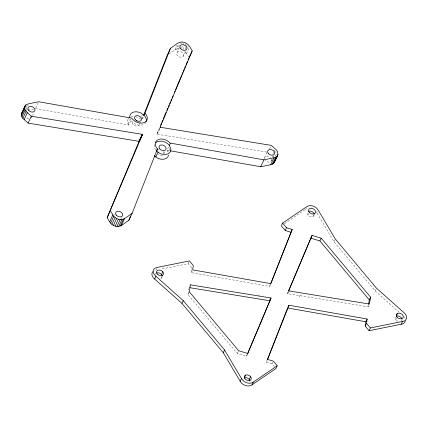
<?xml version="1.0" encoding="UTF-8"?>
<svg xmlns="http://www.w3.org/2000/svg" width="428" height="428" viewBox="0 0 428 428"><rect width="100%" height="100%" fill="white"/><g stroke="black" fill="none" stroke-linecap="round" stroke-linejoin="round"><path stroke-width="0.32" stroke-dasharray="2.14 1.6" d="M247.534 354.031L246.501 356.24L237.337 353.485L187.962 294.491L188.844 288.836M270.362 284.754L269.592 286.407L191.375 272.62L192.044 268.319L188.176 263.691L161.179 269.121M288.285 291.554L287.509 293.399L287.755 293.688L368.203 306.822L368.497 304.939M142.224 118.85L143.198 116.373M269.592 286.407L270.314 284.561M274.369 366.684L272.042 363.907L266.339 362.195L267.061 360.349M266.767 152.068L157.22 134.183L156.98 133.894L159.558 127.753M246.501 356.24L247.277 354.4M25.573 107.599L26.375 105.877M26.044 109.504L28.189 104.908M26.809 110.408L27.349 109.258M35.743 108.075L38.156 102.902M32.319 116.116L31.512 117.839A3.708 2.632 25 0 0 31.742 117.192M32.587 115.539L33.924 112.666M128.052 119.3L128.614 118.091M127.999 123.858L130.251 119.032L131.508 121.14A8.726 6.19 25 0 0 139.244 125.153C141.673 125.351 144.413 124.682 145.782 122.499M35.476 108.648L128.662 125.072L131.396 119.209M141.438 116.443L142.567 114.03M139.646 123.81L140.486 122.001M142.305 118.882L143.428 116.469M168.878 54.04L174.71 50.071L176.85 45.47M174.71 50.071L175.956 49.327L178.369 44.159M175.956 49.327L177.497 48.936L180.445 42.613M176.93 52.714L179.605 46.962M181.638 43.742L182.173 42.597M181.552 48.123L183.698 43.522M183.024 49.402L184.634 45.957M184.901 45.379L185.704 43.656M185.126 49.263L185.934 47.535M186.201 46.962L187.271 44.662M183.505 56.122A3.708 2.632 25 0 0 179.707 51.585A3.708 2.632 25 0 0 177.438 55.544A3.708 2.632 25 0 0 183.505 56.122L186.185 50.376M188.684 57.256L185.608 52.227L186.148 51.076M187.753 47.631L188.288 46.481M186.528 53.618L189.208 47.872M114.554 215.247L115.357 213.524M156.98 133.894L159.66 128.149M157.22 134.183L159.901 128.437M121.129 218.66L121.67 217.51M163.881 153.711L165.005 151.293M169.788 148.441L168.102 152.058L167.032 150.233L168.723 146.617M156.809 268.5L156.038 270.159A7.196 5.109 25 0 0 154.497 270.55M160.949 278.259L161.72 276.606M188.176 263.691L188.946 262.038M191.375 272.62L192.145 270.967M187.962 294.491L188.732 292.832M264.67 157.552L267.083 152.379M269.694 148.837L270.764 146.536M272.871 154.101L273.674 152.379M273.941 151.801L274.744 150.078M271.245 160.965L273.925 155.22M275.493 152.47L276.033 151.319M275.343 156.161L276.948 152.71M258.448 296.235L259.224 294.582M237.337 353.485L238.369 351.281M284.588 223.646L305.239 209.576L305.752 208.468M307.967 215.049L308.743 213.395M312.943 216.541L313.713 214.888M399.115 312.237L375.265 291.008L333.974 241.676L317.057 213.123L317.833 211.469M287.509 293.399L288.279 291.741M287.755 293.688L288.782 291.479M266.339 362.195L267.109 360.542M299.311 297.064L300.595 294.304M272.042 363.907L272.818 362.254M333.974 241.676L335.001 239.466M375.265 291.008L376.035 289.355M368.203 306.822L368.979 305.169M395.713 319.893L396.483 318.234M28.002 110.151L33.609 109.022M177.497 48.936L179.225 48.915M167.032 150.233L169.654 150.699M140.769 119.15L138.875 117.93A8.726 6.19 25 0 0 135.676 116.801M184.752 51.397L185.608 52.227M272.497 156.241L273.353 157.065M128.662 125.072L127.549 122.526A8.726 6.19 25 0 1 128.705 118.422M28.735 118.968A3.708 2.632 25 0 1 26.108 117.903M271.459 159.591A3.708 2.632 25 0 1 269.356 162.084A3.708 2.632 25 0 1 265.178 160.388M264.456 158.922A3.708 2.632 25 0 1 266.558 156.434A3.708 2.632 25 0 1 270.737 158.13M155.701 150.025A8.726 6.19 25 0 1 154.583 144.247M130.631 117.144A8.726 6.19 25 0 1 133.525 116.598M139.309 124.366A3.708 2.632 25 0 1 134.483 125.602A3.708 2.632 25 0 1 132.953 121.071M162.501 155.225A3.708 2.632 25 0 1 158.194 154.374M157.472 150.367A3.708 2.632 25 0 1 158.911 149.784M163.089 151.48A3.708 2.632 25 0 1 163.822 153.663M305.239 209.576A7.196 5.109 25 0 1 308.032 208.441M316.142 211.732A7.196 5.109 25 0 1 317.057 213.123M402.004 319.818A3.708 2.632 25 0 1 401.325 321M398.077 321.412A3.708 2.632 25 0 1 395.199 317.057M314.264 214.979A3.708 2.632 25 0 1 309.877 216.413A3.708 2.632 25 0 1 307.459 212.213M162.271 276.691A3.708 2.632 25 0 1 160.158 278.462M155.241 274.583A3.708 2.632 25 0 1 155.915 273.401M242.981 379.422A3.708 2.632 25 0 1 243.211 378.775M250.011 381.535A3.708 2.632 25 0 1 249.786 382.183M403.882 316.57A7.196 5.109 25 0 1 405.177 318.93"/><path stroke-width="0.64" d="M405.316 320.813A7.196 5.109 25 0 1 401.207 324.242L369.07 330.705L365.202 326.083L365.87 321.776L367.16 319.02L288.943 305.234L287.91 307.443M368.599 304.308L369.284 299.91L370.568 297.155L321.193 238.155L312.028 235.4L288.798 290.328M365.202 326.083L366.486 323.322L367.16 319.02M370.568 297.155L369.492 304.062L288.697 290.874L312.028 235.4M277.558 155.674L275.434 157.451L263.921 159.847L170.06 143.054A8.726 6.19 25 0 0 158.365 139.544A8.726 6.19 25 0 0 156.985 148.366L157.488 148.848L132.108 213.374L128.892 220.27C124.655 222.576 120.616 228.038 115.164 226.123C111.034 225.069 109.087 221.014 107.193 217.617L139.105 141.347L28.098 123.109L22.834 118.326L21.914 116.935L21.4 114.083L25.054 105.925L25.931 104.892L28.724 103.758L38.691 101.752L131.877 118.176L132.471 119.07A8.726 6.19 25 0 0 144.172 122.585A8.726 6.19 25 0 0 145.547 113.762L144.953 113.19L170.505 48.23C174.747 45.919 178.781 40.462 184.233 42.377C188.363 43.431 190.31 47.481 192.209 50.879L160.099 127.234L271.299 145.386L276.568 150.174L277.483 151.566L277.997 154.412L274.343 162.57L273.465 163.603L270.678 164.737L260.706 166.743L170.307 150.811M21.4 114.083L25.054 105.925M274.343 162.57L274.781 161.308M143.685 115.137L167.289 55.121L170.505 48.23M128.892 220.27L130.599 215.926M270.56 283.946L292.196 229.445L286.487 227.733L282.614 223.106L306.523 206.815A7.196 5.109 25 0 1 318.346 210.362L335.258 238.915L376.549 288.253L403.882 312.574A7.196 5.109 25 0 1 402.491 321.487L401.207 324.242M292.196 229.445L270.876 283.652L192.659 269.865L193.333 265.558L189.46 260.936L157.322 267.398A7.196 5.109 25 0 0 155.936 276.311L154.647 279.072L181.98 303.388L223.272 352.726L240.188 381.278A7.196 5.109 25 0 0 252.006 384.825L275.916 368.535L277.2 365.774L273.332 361.152L267.623 359.434L288.943 305.234M267.307 359.729L287.653 307.994L365.87 321.776M107.193 217.617L142.519 134.371L31.314 116.213C28.842 113.597 24.268 111.435 24.615 107.187M160.591 125.297L161.367 123.457M161.886 122.231L162.656 120.386M163.175 119.161L166.016 112.409M166.792 110.568L167.824 108.113M168.338 106.882L169.114 105.042M169.627 103.817L170.403 101.971M170.922 100.746L171.692 98.905M172.211 97.675L172.987 95.835M174.533 92.154L175.052 90.923M175.566 89.698L181.504 75.579M182.023 74.349L182.793 72.509M183.312 71.283L184.088 69.438M184.602 68.213L185.377 66.372M185.891 65.142L187.443 61.461M188.218 59.62L188.732 58.39M247.534 353.785L269.736 301.002C272.476 296.246 269.726 297.963 269.736 301.002M24.321 108.338L25.931 104.892M21.427 115.485L24.642 108.589M21.914 116.935L25.129 110.039M22.834 118.326L26.049 111.43M24.118 119.567L27.333 112.671M28.098 123.109L31.314 116.213M143.99 115.26L144.953 113.19M138.961 141.208L142.176 134.312L142.417 134.601L139.202 141.497M139.105 141.347L142.519 134.371M109.654 221.774L112.869 214.877L110.408 210.72M110.574 223.165L113.789 216.268L112.869 214.877M189.262 57.202L192.209 50.879M111.858 224.406L115.073 217.51L113.789 216.268M113.425 225.417L116.641 218.521L115.073 217.51M115.164 226.123L118.379 219.227C123.831 221.142 127.87 215.68 132.108 213.374M116.956 226.476L120.172 219.58M118.684 226.455L121.9 219.559M120.225 226.064L123.441 219.168M121.477 225.321L124.692 218.424M157.488 148.848L156.52 150.918L159.478 153.16A8.726 6.19 25 0 0 170.804 148.564L169.097 145.124A8.726 6.19 25 0 0 161.356 141.112L157.397 141.609L155.626 142.813M155.787 157.06L158.039 152.234M170.248 143.337L169.413 145.429M161.533 274.509L162.822 271.753M181.98 303.388L183.27 300.633L155.936 276.311M260.706 166.743L263.921 159.847M270.678 164.737L273.893 157.841M272.219 164.347L275.434 157.451M273.465 163.603L276.681 156.712M275.049 160.73L277.997 154.412M282.614 223.106L281.33 225.866L285.198 230.494L290.906 232.206M223.272 352.726L224.556 349.97L183.27 300.633M285.198 230.494L286.487 227.733M240.188 381.278L241.472 378.518L224.556 349.97M245.592 375.099L244.302 377.86A3.708 2.632 25 0 1 250 380.813M249.278 379.352L250.562 376.592M252.006 384.825L253.29 382.07L277.2 365.774M369.284 299.91L319.903 240.911L321.193 238.155M369.07 330.705L370.359 327.95L402.491 321.487M397.58 313.382L396.296 316.142A3.708 2.632 25 0 1 401.994 319.095M21.839 112.821L22.422 112.131M189.7 287.686L269.49 300.713M310.739 238.161L319.903 240.911M116.641 218.521L118.379 219.227M160.436 127.287L160.195 126.998M154.273 155.744L157.226 157.991A8.726 6.19 25 0 0 168.579 155.091M289.039 290.928L288.798 290.639M366.486 323.322L370.359 327.95M129.802 117.7A8.726 6.19 25 0 1 141.122 113.104L144.578 115.833A8.726 6.19 25 0 1 146.023 122.017M136.206 120.659A3.708 2.632 25 0 1 137.099 121.022M154.647 279.072A7.196 5.109 25 0 1 152.908 271.603M253.29 382.07A7.196 5.109 25 0 1 241.472 378.518M308.556 211.298A3.708 2.632 25 0 1 314.248 214.257M156.562 273.016A3.708 2.632 25 0 1 162.26 275.969M190.326 284.818L189.251 291.73L238.626 350.73L247.791 353.48L271.122 298.011L190.326 284.818M180.653 48.648A3.708 2.632 25 0 0 186.72 49.225A3.708 2.632 25 0 0 182.922 44.689A3.708 2.632 25 0 0 180.653 48.648M28.66 110.365A3.708 2.632 25 0 0 34.727 110.943A3.708 2.632 25 0 0 30.928 106.406A3.708 2.632 25 0 0 28.66 110.365M268.393 153.492A3.708 2.632 25 0 0 274.46 154.069A3.708 2.632 25 0 0 270.662 149.527A3.708 2.632 25 0 0 268.393 153.492M116.405 215.209A3.708 2.632 25 0 0 122.472 215.787A3.708 2.632 25 0 0 118.674 211.245A3.708 2.632 25 0 0 116.405 215.209M159.783 148.907A3.708 2.632 25 0 0 165.85 149.484A3.708 2.632 25 0 0 162.052 144.942A3.708 2.632 25 0 0 159.783 148.907M135.264 119.615A3.708 2.632 25 0 0 141.331 120.193A3.708 2.632 25 0 0 137.532 115.651A3.708 2.632 25 0 0 135.264 119.615M309.257 212.293A3.708 2.632 25 0 0 315.324 212.871A3.708 2.632 25 0 0 311.525 208.329A3.708 2.632 25 0 0 309.257 212.293M245.003 378.85A3.708 2.632 25 0 0 251.07 379.427A3.708 2.632 25 0 0 247.272 374.885A3.708 2.632 25 0 0 245.003 378.85M157.263 274.006A3.708 2.632 25 0 0 163.33 274.583A3.708 2.632 25 0 0 159.532 270.047A3.708 2.632 25 0 0 157.263 274.006M396.997 317.132A3.708 2.632 25 0 0 403.064 317.71A3.708 2.632 25 0 0 399.265 313.168A3.708 2.632 25 0 0 396.997 317.132"/></g></svg>
